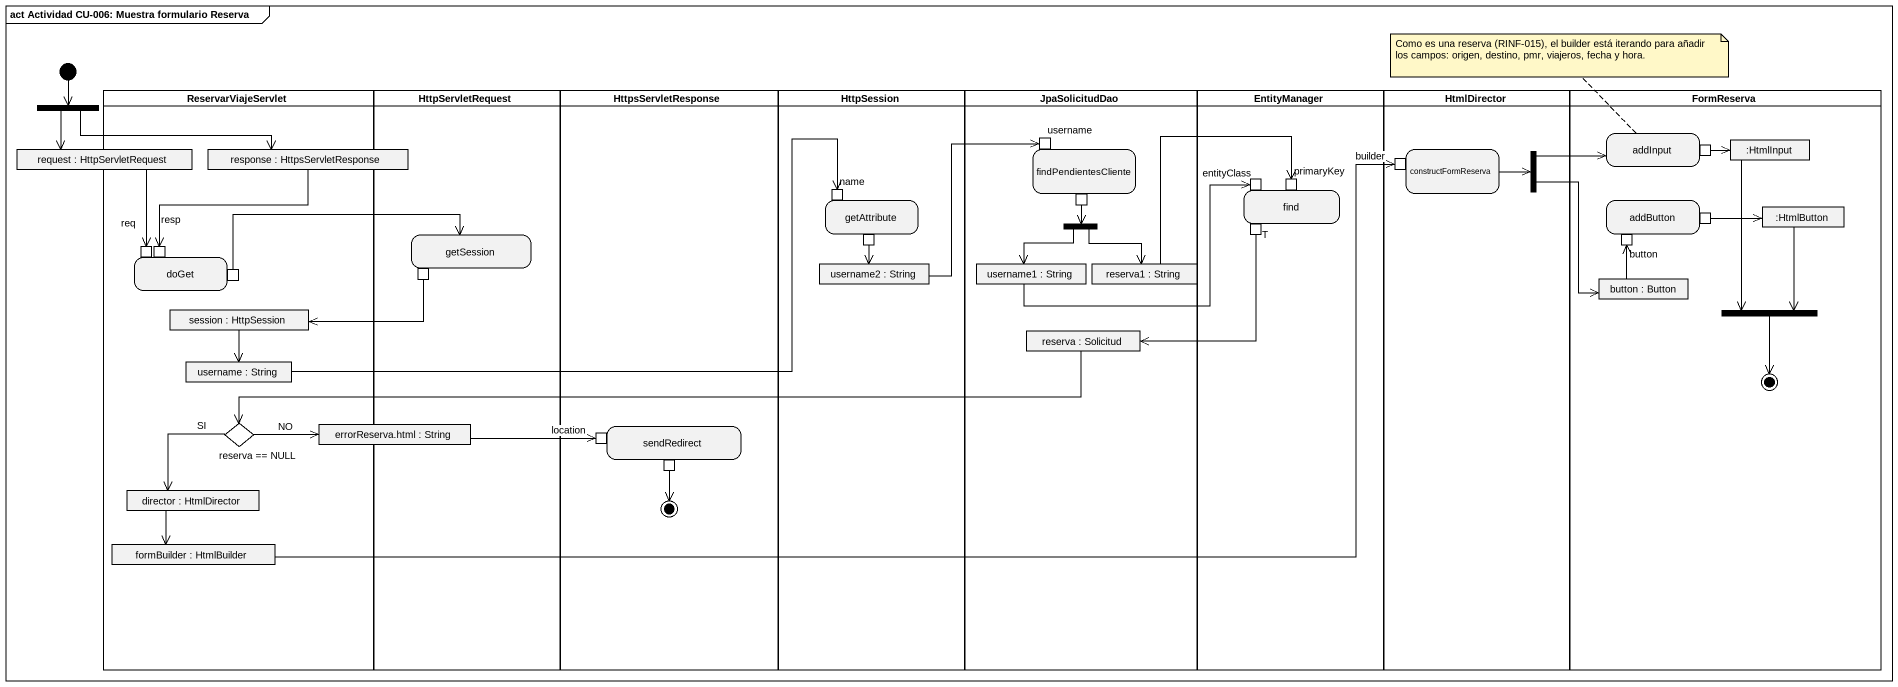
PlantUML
@startuml
mainframe act Actividad CU-006: Muestra formulario Reserva
hide empty description
state fork1 <<fork>>
state ReservarViajeServlet <<partition>> {
  state doGet {
    state req <<inputPin>>
    state resp <<inputPin>>
    state pin5 <<outputPin>>
  }
  state "session : HttpSession" as session <<object>>
  state "username : String" as username_2 <<object>>
  state "reserva == NULL" as reserva_NULL <<choice>>
  state "director : HtmlDirector" as director <<object>>
  state "formBuilder : HtmlBuilder" as formBuilder <<object>>
}
state HttpServletRequest <<partition>> {
  state getSession {
    state pin6 <<outputPin>>
  }
}
state HttpsServletResponse <<partition>> {
  state sendRedirect {
    state location <<inputPin>>
    state pin7 <<outputPin>>
  }
  state final2 <<end>>
}
state HttpSession <<partition>> {
  state getAttribute {
    state name <<inputPin>>
    state pin3 <<outputPin>>
  }
  state "username2 : String" as username2 <<object>>
}
state JpaSolicitudDao <<partition>> {
  state findPendientesCliente {
    state username <<inputPin>>
    state pin2 <<outputPin>>
  }
  state fork3 <<fork>>
  state "username1 : String" as username1 <<object>>
  state "reserva1 : String" as reserva1 <<object>>
  state "reserva : Solicitud" as reserva <<object>>
}
state EntityManager <<partition>> {
  state find {
    state entityClass <<inputPin>>
    state primaryKey <<inputPin>>
    state T <<outputPin>>
  }
}
state HtmlDirector <<partition>> {
  state constructFormReserva {
    state builder <<inputPin>>
  }
  state fork2 <<fork>>
}
state FormReserva <<partition>> {
  state addInput {
    state pin1 <<outputPin>>
  }
  state ":HtmlInput" as HtmlInput <<object>>
  state addButton {
    state button <<inputPin>>
    state pin4 <<outputPin>>
  }
  state ":HtmlButton" as HtmlButton <<object>>
  state "button : Button" as button_2 <<object>>
  state fork4 <<join>>
  fork4 --> [*]
}
state "request : HttpServletRequest" as request <<object>>
state "response : HttpsServletResponse" as response <<object>>
state "errorReserva.html : String" as errorReserva_html <<object>>
[*] --> fork1
fork1 --> request
fork1 -right-> response
request --> req
response --> resp
constructFormReserva -right-> fork2
fork2 -right-> addInput
fork2 --> button_2
pin1 -right-> HtmlInput
HtmlInput --> fork4
pin2 --> fork3
pin3 --> username2
fork3 --> username1
fork3 --> reserva1
T --> reserva
pin4 -right-> HtmlButton
HtmlButton --> fork4
pin5 -right-> getSession
pin6 -left-> session
username2 -up-> username
username1 -right-> entityClass
reserva1 -up-> primaryKey
button_2 -up-> button
session --> username_2
reserva -left-> reserva_NULL
username_2 -right-> name
reserva_NULL -right-> errorReserva_html : NO
reserva_NULL --> director : SI
errorReserva_html -right-> location
director --> formBuilder
pin7 --> final2
formBuilder -right-> builder
note top of addInput : Como es una reserva (RINF-015), el builder está iterando para añadir los campos: origen, destino, pmr, viajeros, fecha y hora.
@enduml
